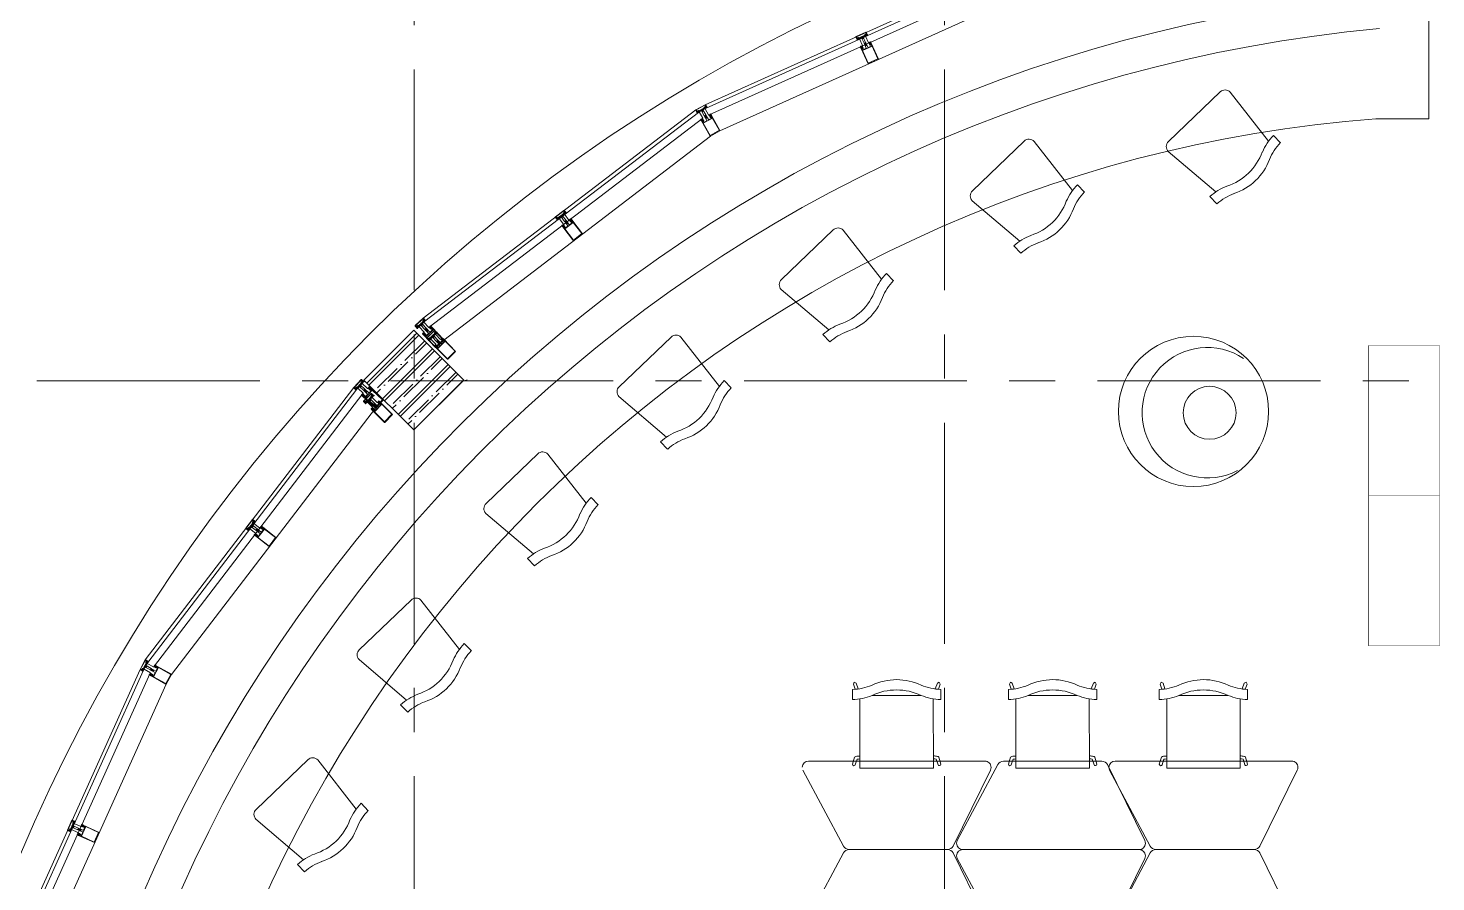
# Model space of a CAD drawing. Header units: millimetres. Extents: x -13407 to 95998, y -2611 to 109495.
# Drawn here: x -2613 to 5350, y 66560 to 71391 of the extents above; entities that cross this region are included whole.
import ezdxf

# ---------------------------------------------------------------- set-up
doc = ezdxf.new("R2010")
doc.units = ezdxf.units.MM
doc.linetypes.add('CENTER', pattern=[2, 1.25, -0.25, 0.25, -0.25])
for name, color, linetype, lineweight in [('АР_Колонны', 5, 'Continuous', 30), ('АР_Колонны Штрих', 250, 'Continuous', 5), ('АР_Навесной фасад', 5, 'Continuous', 5), ('АР_Оси', 193, 'Continuous', 9), ('АР_Перегородки витражные', 152, 'Continuous', 13), ('АР_Подоконники', 163, 'Continuous', 9), ('АР_Сущ Несущая стена', 202, 'Continuous', 30), ('ТХ_мебель передв', 250, 'Continuous', 13), ('ТХ_мебель_библ', 250, 'Continuous', 13), ('ТХ_ОСНОВНОЙ', 103, 'Continuous', 25)]:
    doc.layers.add(name, color=color, linetype=linetype, lineweight=lineweight)
pattern_1 = [(335.76716334, (-69115.3163, 318510.941), (0.651582564, 1.447617495), []), (65.76716334, (-69115.3163, 318510.941), (-1.447617495, 0.651582564), [])]

# ---------------------------------------------------------------- blocks, each defined once
blk = doc.blocks.new('A$Cb486bd23')
at = {"layer": 'АР_Колонны Штрих', "ltscale": 100}
h = blk.add_hatch(dxfattribs=at)
h.set_pattern_fill('ANSI35', color=253, scale=500)
h.set_pattern_definition([(45, (-955186.53, 45622.26), (-88.388348, 88.388348), []), (45, (-955098.14, 45622.26), (-88.388348, 88.388348), [156.25, -31.25, 0, -31.25])])
h.paths.add_polyline_path([(2181.3, 6027.6), (1898.5, 5744.7), (2181.3, 5461.9), (2464.2, 5744.7)])
blk = doc.blocks.new('A$C641599e0')
at = {"layer": 'АР_Колонны', "color": 253, "ltscale": 100}
blk.add_lwpolyline([(1898.5, 5744.7), (2181.3, 6027.6), (2464.2, 5744.7), (2181.3, 5461.9)], close=True, dxfattribs=at)
blk = doc.blocks.new('стойка витр.')
h = blk.add_hatch()
h.set_pattern_fill('ANSI37', color=253, scale=0.5, angle=-69.23284)
h.set_pattern_definition(pattern_1)
edge = h.paths.add_edge_path()
edge.add_line((-22.7, 14.1), (-23, 15))
edge.add_arc((-23.4, 14.9), 0.427, 20.76054, 72.29996)
edge.add_arc((-23.2, 15.7), 0.427, 110.76398, 252.28796, ccw=False)
edge.add_line((-23.3, 16.1), (-22.3, 16.5))
edge.add_arc((-22.2, 16.3), 0.183, 20.74896, 110.78537, ccw=False)
edge.add_line((-22.1, 16.4), (-22, 16.3))
edge.add_arc((-21.9, 16.3), 0.183, 200.76661, 335.77797)
edge.add_line((-21.7, 16.3), (-21.1, 17.8))
edge.add_arc((-21.7, 18), 0.637, 344.39284, 381.72488)
edge.add_line((-21.1, 18.2), (-22.6, 22.1))
edge.add_arc((-23.2, 21.9), 0.637, 19.80945, 57.14149)
edge.add_line((-22.8, 22.4), (-24.3, 23.1))
edge.add_arc((-24.4, 23), 0.183, 65.75635, 200.76772)
edge.add_line((-24.5, 22.9), (-24.5, 22.8))
edge.add_arc((-24.7, 22.7), 0.183, -69.25104, 20.78537, ccw=False)
edge.add_line((-24.6, 22.6), (-25.6, 22.2))
edge.add_arc((-25.8, 22.6), 0.427, 149.24636, 290.77035, ccw=False)
edge.add_arc((-26.5, 23), 0.427, 329.23437, 380.77379)
edge.add_line((-26.1, 23.2), (-26.5, 24.2))
edge.add_arc((-26.7, 24.1), 0.183, 20.74896, 110.78537)
edge.add_line((-26.7, 24.3), (-33.5, 21.7))
edge.add_arc((-33.4, 21.4), 0.306, 107.61202, 200.68829)
edge.add_line((-33.7, 21.3), (-33.4, 20.7))
edge.add_arc((-33.1, 20.8), 0.304, 200.74529, 225.81236)
edge.add_line((-33.3, 20.5), (-31.8, 18.9))
edge.add_arc((-32, 18.7), 0.305, -108.86284, 45.7814, ccw=False)
edge.add_arc((-28.7, 27.8), 9.95, 231.95433, 250.04117, ccw=False)
edge.add_arc((-35.1, 19.6), 0.4, 42.30929, 119.22504)
edge.add_arc((-34.9, 19.6), 0.602, 134.39501, 228.6478)
edge.add_arc((-28.5, 27.8), 11, 232.08735, 240.88894)
edge.add_arc((-36.9, 12.9), 6.09, 40.7589, 60.61437, ccw=False)
edge.add_arc((-32.5, 16.6), 0.305, -34.89588, 41.60272, ccw=False)
edge.add_line((-32.3, 16.5), (-32.8, 15.8))
edge.add_arc((-32.5, 15.6), 0.305, 145.11007, 256.42425)
edge.add_line((-32.6, 15.3), (-31.7, 15.1))
edge.add_arc((-31.8, 14.8), 0.305, -34.88993, 76.42425, ccw=False)
edge.add_line((-31.5, 14.6), (-32.1, 13.9))
edge.add_arc((-31.8, 13.7), 0.305, 145.11007, 256.42425)
edge.add_line((-31.9, 13.4), (-31, 13.2))
edge.add_arc((-31.1, 12.9), 0.305, -24.22466, 76.42043, ccw=False)
edge.add_line((-30.8, 12.8), (-31.6, 11.1))
edge.add_arc((-31.3, 11), 0.305, 155.77106, 290.74029)
edge.add_line((-31.2, 10.7), (-22.8, 13.9))
edge.add_arc((-22.9, 14.1), 0.183, 290.74896, 380.74896)
edge = h.paths.add_edge_path(flags=16)
edge.add_line((-23.1, 21), (-22.2, 18.6))
edge.add_arc((-22.7, 18.4), 0.541, -69.23284, 20.76716, ccw=False)
edge.add_line((-22.5, 17.9), (-23.4, 17.6))
edge.add_arc((-23.6, 18.1), 0.541, 200.76716, 290.76716, ccw=False)
edge.add_line((-24.1, 17.9), (-25, 20.3))
edge.add_arc((-24.5, 20.5), 0.541, 110.76716, 200.76716, ccw=False)
edge.add_line((-24.7, 21), (-23.8, 21.4))
edge.add_arc((-23.6, 20.8), 0.541, 20.76716, 110.76716, ccw=False)
edge = h.paths.add_edge_path(flags=16)
edge.add_line((-26.9, 20.3), (-25.5, 16.7))
edge.add_arc((-26, 16.5), 0.541, -69.23284, 20.76716, ccw=False)
edge.add_line((-25.8, 16), (-28.2, 15.1))
edge.add_arc((-28.4, 15.6), 0.541, 200.76716, 290.76716, ccw=False)
edge.add_line((-28.9, 15.4), (-30.3, 19))
edge.add_arc((-29.8, 19.2), 0.541, 110.76716, 200.76716, ccw=False)
edge.add_line((-30, 19.7), (-27.5, 20.6))
edge.add_arc((-27.4, 20.1), 0.541, 20.76716, 110.76716, ccw=False)
h = blk.add_hatch()
h.set_pattern_fill('ANSI37', color=253, scale=0.5, angle=-69.23284)
h.set_pattern_definition([(335.76716334, (-69115.9168, 318510.7132), (0.651582564, 1.447617495), []), (65.76716334, (-69115.9168, 318510.7132), (-1.447617495, 0.651582564), [])])
edge = h.paths.add_edge_path()
edge.add_arc((-61.4, -46.2), 0.549, 155.76571, 200.76716)
edge.add_line((-61.9, -46), (-61.2, -44.4))
edge.add_arc((-61, -44.5), 0.183, 20.76716, 155.76571)
edge.add_line((-60.9, -44.4), (-60.8, -44.6))
edge.add_arc((-60.6, -44.6), 0.183, 200.76716, 290.76716)
edge.add_line((-60.6, -44.7), (-59.4, -44.3))
edge.add_arc((-59.6, -43.9), 0.427, -69.23284, 72.29364)
edge.add_arc((-59.3, -43.1), 0.427, 200.76716, 252.29364)
edge.add_line((-59.7, -43.2), (-63, -34.5))
edge.add_arc((-62.7, -34.4), 0.305, 110.76716, 200.76716)
edge.add_line((-62.8, -34.1), (-60.6, -33.3))
edge.add_arc((-60.4, -33.6), 0.304, 76.40287, 110.76716)
edge.add_line((-60.4, -33.3), (-60.1, -33.6))
edge.add_arc((-108.2, -55.9), 53, 16.7114, 24.82293)
edge.add_line((-57.4, -40.6), (-57.9, -41.3))
edge.add_arc((-57.7, -41.5), 0.305, 145.11089, 256.42344)
edge.add_line((-57.7, -41.8), (-56.9, -42))
edge.add_arc((-57, -42.3), 0.305, -34.88911, 76.42344)
edge.add_line((-56.7, -42.5), (-57.2, -43.3))
edge.add_arc((-56.9, -43.5), 0.305, 145.11089, 256.42344)
edge.add_line((-57, -43.8), (-56.1, -44))
edge.add_arc((-56.2, -44.3), 0.305, -34.88911, 76.42344)
edge.add_line((-56, -44.4), (-56.5, -45.1))
edge.add_arc((-56.2, -45.3), 0.305, 145.11089, 256.42344)
edge.add_line((-56.3, -45.6), (-55.4, -45.8))
edge.add_arc((-55.5, -46.1), 0.305, -34.88911, 76.42344)
edge.add_line((-55.3, -46.3), (-55.8, -47))
edge.add_arc((-55.5, -47.2), 0.305, 145.11089, 256.42344)
edge.add_line((-55.6, -47.5), (-54.7, -47.8))
edge.add_arc((-54.8, -48.1), 0.305, -34.88911, 76.42344)
edge.add_line((-54.5, -48.3), (-55, -49))
edge.add_arc((-54.8, -49.1), 0.305, 145.11089, 256.42344)
edge.add_line((-54.8, -49.4), (-54, -49.6))
edge.add_arc((-54.1, -49.9), 0.305, -34.88911, 76.42344)
edge.add_line((-53.8, -50.1), (-54.3, -50.8))
edge.add_arc((-54.1, -51), 0.305, 145.11089, 256.42344)
edge.add_line((-54.1, -51.3), (-53.3, -51.5))
edge.add_arc((-53.4, -51.8), 0.305, -43.67509, 76.4279)
edge.add_line((-53.1, -52), (-53.8, -52.6))
edge.add_arc((-53.6, -52.8), 0.305, 136.32859, 262.74713)
edge.add_arc((-54.6, -61.1), 7.99, 59.58604, 82.74713)
edge.add_arc((-50.7, -54.4), 0.305, 253.29101, 419.58604)
edge.add_arc((-52.6, -60.5), 6.03, 73.29101, 110.76716)
edge.add_line((-54.7, -54.9), (-54.8, -54.9))
edge.add_arc((-55, -54.5), 0.427, 200.76716, 290.76716)
edge.add_line((-55.4, -54.7), (-56.7, -51.1))
edge.add_arc((-56.3, -51), 0.427, 149.23664, 200.76716)
edge.add_arc((-57, -50.5), 0.427, -30.76336, 40.0143)
edge.add_arc((-57, -50.5), 0.427, 40.00046, 110.76716)
edge.add_line((-57.2, -50.1), (-58.3, -50.6))
edge.add_arc((-58.3, -50.7), 0.183, 110.76716, 200.76716)
edge.add_line((-58.4, -50.8), (-58.4, -51))
edge.add_arc((-58.5, -51.1), 0.183, 245.76862, 380.76716)
edge.add_line((-58.6, -51.3), (-60.2, -50.6))
edge.add_arc((-60, -50.1), 0.549, 200.76716, 245.76862)
edge.add_line((-60.5, -50.3), (-61.9, -46.4))
edge = h.paths.add_edge_path(flags=16)
edge.add_arc((-59.4, -49), 0.541, 200.76716, 290.76716)
edge.add_line((-60.8, -46.8), (-59.9, -49.2))
edge.add_arc((-60.3, -46.6), 0.541, 110.76716, 200.76716)
edge.add_line((-59.3, -45.7), (-60.5, -46.1))
edge.add_arc((-59.1, -46.2), 0.541, 20.76716, 110.76716)
edge.add_line((-57.7, -48.4), (-58.6, -46))
edge.add_arc((-58.2, -48.6), 0.541, -69.23284, 20.76716)
edge.add_line((-59.2, -49.5), (-58, -49.1))
h = blk.add_hatch()
h.set_pattern_fill('ANSI37', color=253, scale=0.5, angle=-69.23284)
h.set_pattern_definition(pattern_1)
edge = h.paths.add_edge_path()
edge.add_line((-7.6, -25.6), (-7.3, -26.5))
edge.add_arc((-7.7, -26.7), 0.427, -30.76563, 20.77379, ccw=False)
edge.add_arc((-6.9, -27.1), 0.427, 149.24636, 290.77035)
edge.add_line((-6.8, -27.5), (-5.8, -27.1))
edge.add_arc((-5.8, -27), 0.183, 290.74896, 380.78537)
edge.add_line((-5.7, -26.9), (-5.7, -26.8))
edge.add_arc((-5.5, -26.7), 0.183, 65.75635, 200.76772, ccw=False)
edge.add_line((-5.5, -26.5), (-4, -27.3))
edge.add_arc((-4.3, -27.8), 0.637, 19.80945, 57.14149, ccw=False)
edge.add_line((-3.7, -27.6), (-2.3, -31.5))
edge.add_arc((-2.9, -31.7), 0.637, -15.60716, 21.72488, ccw=False)
edge.add_line((-2.2, -31.9), (-2.8, -33.4))
edge.add_arc((-3, -33.4), 0.183, 200.76661, 335.77797, ccw=False)
edge.add_line((-3.2, -33.4), (-3.2, -33.3))
edge.add_arc((-3.4, -33.4), 0.183, 20.74896, 110.78537)
edge.add_line((-3.5, -33.2), (-4.5, -33.6))
edge.add_arc((-4.3, -34), 0.427, 110.76398, 252.28796)
edge.add_arc((-4.6, -34.8), 0.427, 20.76054, 72.29996, ccw=False)
edge.add_line((-4.2, -34.6), (-3.8, -35.7))
edge.add_arc((-4, -35.7), 0.183, -69.25104, 20.78537, ccw=False)
edge.add_line((-3.9, -35.9), (-10.6, -38.5))
edge.add_arc((-10.8, -38.2), 0.306, 200.84604, 293.92231, ccw=False)
edge.add_line((-11, -38.3), (-11.3, -37.6))
edge.add_arc((-11, -37.5), 0.304, 175.72197, 200.78904, ccw=False)
edge.add_line((-11.3, -37.5), (-11.3, -35.2))
edge.add_arc((-11.6, -35.2), 0.305, 355.75293, 510.39717)
edge.add_arc((-3.1, -39.8), 9.95, 151.49316, 169.57999)
edge.add_arc((-13.3, -38), 0.4, 282.30929, 359.22504, ccw=False)
edge.add_arc((-13.2, -37.8), 0.602, 172.88652, 267.13932, ccw=False)
edge.add_arc((-2.9, -39.7), 11, 160.64539, 169.44698, ccw=False)
edge.add_arc((-19.1, -34.1), 6.09, 340.91996, 360.77542)
edge.add_arc((-13.3, -34), 0.305, 359.93161, 436.4302)
edge.add_line((-13.2, -33.7), (-14.1, -33.5))
edge.add_arc((-14, -33.2), 0.305, 145.11007, 256.42425, ccw=False)
edge.add_line((-14.3, -33), (-13.7, -32.3))
edge.add_arc((-14, -32.2), 0.305, 325.11007, 436.42425)
edge.add_line((-13.9, -31.9), (-14.8, -31.7))
edge.add_arc((-14.7, -31.4), 0.305, 145.11007, 256.42425, ccw=False)
edge.add_line((-15, -31.2), (-14.4, -30.5))
edge.add_arc((-14.7, -30.3), 0.305, 325.11389, 425.75899)
edge.add_line((-14.6, -30), (-16.3, -29.3))
edge.add_arc((-16.2, -29), 0.305, 110.79404, 245.76326, ccw=False)
edge.add_line((-16.3, -28.7), (-7.9, -25.5))
edge.add_arc((-7.8, -25.7), 0.183, 20.78537, 110.78537, ccw=False)
edge = h.paths.add_edge_path(flags=16)
edge.add_line((-3.3, -31.1), (-4.3, -28.7))
edge.add_arc((-4.8, -28.9), 0.541, 20.76716, 110.76716)
edge.add_line((-5, -28.3), (-5.9, -28.7))
edge.add_arc((-5.7, -29.2), 0.541, 110.76716, 200.76716)
edge.add_line((-6.2, -29.4), (-5.3, -31.8))
edge.add_arc((-4.8, -31.6), 0.541, 200.76716, 290.76716)
edge.add_line((-4.6, -32.1), (-3.7, -31.8))
edge.add_arc((-3.9, -31.3), 0.541, 290.76716, 380.76716)
edge = h.paths.add_edge_path(flags=16)
edge.add_line((-6.7, -33), (-8, -29.4))
edge.add_arc((-8.5, -29.6), 0.541, 20.76716, 110.76716)
edge.add_line((-8.7, -29.1), (-11.1, -30))
edge.add_arc((-10.9, -30.5), 0.541, 110.76716, 200.76716)
edge.add_line((-11.4, -30.7), (-10.1, -34.3))
edge.add_arc((-9.6, -34.1), 0.541, 200.76716, 290.76716)
edge.add_line((-9.4, -34.6), (-7, -33.7))
edge.add_arc((-7.2, -33.2), 0.541, 290.76716, 380.76716)
at = {"color": 253, "lineweight": 0, "ltscale": 100, "transparency": 33554687}
for points in [[(-68.6, -58.5), (-90.2, -1.6), (-90, -1.3), (-89, -0.9), (-88.6, -1), (-87.7, -3.3), (-87.4, -3.4), (-86.7, -3.2), (-86.4, -2.8), (-87.3, -0.5), (-87.2, -0.2), (-82, 1.7), (-80.5, 1.3), (-79.7, 1.5), (-77.3, 4.2), (-77.8, 4.8), (-90.5, 0), (-91.4, -2), (-69.8, -59.1), (-67.8, -59.9), (-55.1, -55.1), (-55.2, -54.3), (-58.7, -53.8), (-59.5, -54.2), (-60.2, -55.7), (-65.4, -57.6), (-65.7, -57.4), (-66.6, -55.1), (-67, -55), (-67.7, -55.3), (-67.9, -55.6), (-67, -57.9), (-67.2, -58.3), (-68.2, -58.7)], [(65.9, 59.3), (-26.6, 24.2), (-25.9, 22.2), (-25.3, 22), (-24.8, 22.1), (-25.2, 23.2), (-20.5, 24.9), (-19.2, 21.4), (-18.8, 21.3), (-19, 20.8), (-17.7, 17.4), (-22.4, 15.6), (-22.7, 16.5), (-23.2, 16.4), (-23.4, 15.7), (-22.8, 13.9), (-17.2, 16), (-16.2, 17), (-15.5, 19.8), (-15.4, 20.1), (-17, 24.3), (-17.4, 24.6), (-17.5, 25.4), (-13.7, 26.9), (-12.5, 26.3), (-4.3, 4.8), (-4.9, 3.6), (-32.7, -7), (-32.8, -7.4), (-32.4, -8.4), (-31.1, -9.1), (-30.3, -8.8), (-29.8, -9.1), (-28.6, -8.7), (-28.6, -8.2), (-28.2, -8.5), (-27, -8.1), (-26.9, -7.5), (-26.5, -7.9), (-25.3, -7.5), (-25.3, -6.9), (-24.8, -7.2), (-23.6, -6.8), (-23.6, -6.3), (-23.1, -6.6), (-21.9, -6.2), (-21.9, -5.6), (-21.5, -6), (-20.3, -5.6), (-20.2, -5), (-19.8, -5.3), (-18.6, -4.9), (-18.4, -4.3), (-18, -4.7), (-17.4, -4.4), (-15.1, -4.8), (-14.5, -6.4), (-15.8, -7.9), (-15.9, -8.7), (-16.3, -8.3), (-17.4, -8.8), (-17.6, -9.3), (-18, -9), (-19.1, -9.4), (-19.3, -10), (-19.7, -9.6), (-20.8, -10.1), (-20.9, -10.6), (-21.4, -10.3), (-22.5, -10.7), (-22.6, -11.2), (-23, -10.9), (-24.3, -11.3), (-24.3, -11.9), (-24.7, -11.5), (-25.8, -12), (-26, -12.5), (-26.4, -12.2), (-27.6, -12.6), (-27.6, -13.1), (-28.1, -12.8), (-29.3, -13.3), (-29.3, -13.8), (-29.9, -15.1), (-29.5, -16.2), (-29.1, -16.3), (-1.3, -5.8), (-0.1, -6.4), (8.1, -27.9), (7.6, -29.2), (3.8, -30.6), (3.2, -29.8), (3.4, -29.5), (1.7, -25.2), (1.6, -25.1), (-0.9, -23.4), (-2.3, -23.3), (-7.8, -25.4), (-7.2, -27.2), (-6.5, -27.6), (-6, -27.4), (-6.4, -26.4), (-1.7, -24.6), (-0.4, -28.2), (0, -28.3), (-0.2, -28.7), (1.1, -32.2), (-3.6, -33.9), (-3.9, -33), (-4.4, -33.2), (-4.6, -33.8), (-4, -35.7), (88.6, -0.5), (89.2, 0.7), (67.2, 58.7)], [(63.8, 56.3), (85.1, 0.2), (10.6, -28), (-10.6, 28)]]:
    blk.add_lwpolyline(points, close=True, dxfattribs=at)
for points in [[(-73.6, -6.3), (-74.2, -6), (-74.8, -6.2), (-74.4, -7.2), (-76.6, -8, -0.414362), (-77, -7.8), (-79.3, -1.5, -0.414326), (-78.7, -0.2), (-77.3, 0.4), (-76.9, -0.7), (-76.3, -0.4), (-76.1, 0.3), (-77.3, 3.5, 0.551224), (-77.8, 3.6), (-79.9, 1.3, -0.267349), (-80.9, 1.1), (-82.1, 1.4, 0.249629), (-82.6, 1.3), (-86.2, -1.9, 0.827043), (-85.6, -2.8), (-82.1, -1.5, -0.414326), (-80.8, -2.1), (-78.1, -9.1, 0.414326), (-76.8, -9.7), (-75.7, -9.2, -0.082799), (-71.8, -16.3), (-68.3, -25.6), (-67.9, -25.7), (-68.1, -26.1), (-64.6, -35.3, -0.082799), (-62.8, -43.1), (-63.9, -43.6, 0.414326), (-64.5, -44.9), (-61.9, -51.9, -0.414326), (-62.5, -53.2), (-66, -54.5, 0.827043), (-65.8, -55.6), (-61, -55.6, 0.249629), (-60.6, -55.4), (-59.9, -54.3, -0.267349), (-59, -53.9), (-55.9, -54.2, 0.551224), (-55.6, -53.7), (-56.8, -50.5), (-57.5, -50.1), (-58, -50.4), (-57.6, -51.4), (-59.1, -52, -0.414326), (-60.5, -51.4), (-62.8, -45.1, -0.414362), (-62.7, -44.7), (-60.5, -43.9), (-60.1, -44.8), (-59.6, -44.6), (-59.3, -43.9)], [(-74.1, 3.3, 0.57795), (-74.3, 3.8), (-75.2, 3.8, -0.615334), (-75.4, 4.3, 0.101403), (-73.8, 7.1, 0.887085), (-74.4, 7.4, -0.164997), (-77.4, 4.9), (-77.5, 4.9, 0.414304), (-77.7, 4.3), (-76.4, 0.8, 0.228696), (-76.1, 0.5, -0.319049), (-75.8, 0.1, -0.319002), (-76.1, -0.3), (-77.2, -0.7, -0.4144), (-77.5, -0.6), (-77.6, -0.4, 0.668339), (-77.9, -0.4), (-78.6, -1.9, 0.198883), (-78.6, -2.4), (-77.2, -6.2, 0.198883), (-76.9, -6.5), (-75.3, -7.3, 0.668339), (-75.1, -7), (-75.1, -6.8, -0.4144), (-75, -6.6), (-73.9, -6.1, -0.710202), (-73.4, -6.7, 0.228696), (-73.4, -7.1), (-70.1, -15.8, 0.414362), (-69.7, -16), (-67.4, -15.1, 0.151171), (-67.3, -15), (-67.3, -14.6, 0.035408), (-69.9, -7.6), (-70.8, -7.4, -0.527868), (-71, -6.9), (-70.5, -6.2, 0.527868), (-70.6, -5.7), (-71.5, -5.4, -0.527868), (-71.7, -4.9), (-71.2, -4.2, 0.527868), (-71.4, -3.7), (-72.3, -3.5, -0.527868), (-72.4, -3.1), (-71.9, -2.4, 0.527868), (-72.1, -1.9), (-73, -1.7, -0.527868), (-73.1, -1.2), (-72.7, -0.4, 0.527868), (-72.8, 0.1), (-73.7, 0.3, -0.527868), (-73.9, 0.8), (-73.4, 1.5, 0.527868), (-73.5, 1.9), (-74.4, 2.1, -0.527868), (-74.6, 2.6)], [(-22.7, 14.1), (-23, 15, 0.228752), (-23.3, 15.3, -0.710164), (-23.3, 16.1), (-22.3, 16.5, -0.4144), (-22.1, 16.4), (-22, 16.3, 0.66825), (-21.7, 16.3), (-21.1, 17.8, 0.164348), (-21.1, 18.2), (-22.6, 22.1, 0.164348), (-22.8, 22.4), (-24.3, 23.1, 0.66825), (-24.5, 22.9), (-24.5, 22.8, -0.4144), (-24.6, 22.6), (-25.6, 22.2, -0.710164), (-26.1, 22.8, 0.228752), (-26.1, 23.2), (-26.5, 24.2, 0.4144), (-26.7, 24.3), (-33.5, 21.7, 0.430028), (-33.7, 21.3), (-33.4, 20.7, 0.109814), (-33.3, 20.5), (-31.8, 18.9, -0.800036), (-32.1, 18.4, -0.079083), (-34.8, 19.9, 0.348803), (-35.3, 20, 0.436125), (-35.3, 19.1, 0.038423), (-33.9, 18.2, -0.086853), (-32.3, 16.9, -0.346763), (-32.3, 16.5), (-32.8, 15.8, 0.527877), (-32.6, 15.3), (-31.7, 15.1, -0.527877), (-31.5, 14.6), (-32.1, 13.9, 0.527877), (-31.9, 13.4), (-31, 13.2, -0.469739), (-30.8, 12.8), (-31.6, 11.1, 0.667984), (-31.2, 10.7), (-22.8, 13.9, 0.414214)], [(-32.4, -8.4), (-32.8, -7.4, 0.523933), (-33.2, -7.2), (-64.2, -18.9, 0.414326), (-64.5, -19.6), (-64.1, -20.9, 0.410627), (-63.4, -21.2), (-62.7, -21, 0.492552), (-62.6, -20.7), (-62.8, -20.2, -0.441111), (-62.6, -19.9), (-60.8, -19.3, -0.208057), (-59.9, -19.4, -0.000016), (-56.9, -20.8, -0.439819), (-56.4, -22.2, -0.000016), (-57.7, -25.2, -0.208057), (-58.3, -25.9), (-60.1, -26.6, -0.441111), (-60.4, -26.5), (-60.6, -26, 0.492552), (-60.9, -25.9), (-61.5, -26.1, 0.410627), (-61.8, -26.8), (-61.3, -28.1, 0.414326), (-60.6, -28.4), (-29.6, -16.6, 0.523933), (-29.5, -16.2), (-29.8, -15.2)], [(-53.3, -51.5, -0.57795), (-53.1, -52), (-53.8, -52.6, 0.615334), (-53.6, -53.1, -0.101403), (-50.6, -54.2, -0.887085), (-50.8, -54.7, 0.164997), (-54.7, -54.9), (-54.8, -54.9, -0.414304), (-55.4, -54.7), (-56.7, -51.1, -0.228696), (-56.7, -50.8, 0.319049), (-56.7, -50.3, 0.319002), (-57.2, -50.1), (-58.3, -50.6, 0.4144), (-58.4, -50.8), (-58.4, -51, -0.668339), (-58.6, -51.3), (-60.2, -50.6, -0.198883), (-60.5, -50.3), (-61.9, -46.4, -0.198883), (-61.9, -46), (-61.2, -44.4, -0.668339), (-60.9, -44.4), (-60.8, -44.6, 0.4144), (-60.6, -44.7), (-59.4, -44.3, 0.710202), (-59.4, -43.5, -0.228696), (-59.7, -43.2), (-63, -34.5, -0.414362), (-62.8, -34.1), (-60.6, -33.3, -0.151171), (-60.4, -33.3), (-60.1, -33.6, -0.035408), (-57.4, -40.6), (-57.9, -41.3, 0.527868), (-57.7, -41.8), (-56.9, -42, -0.527868), (-56.7, -42.5), (-57.2, -43.3, 0.527868), (-57, -43.8), (-56.1, -44, -0.527868), (-56, -44.4), (-56.5, -45.1, 0.527868), (-56.3, -45.6), (-55.4, -45.8, -0.527868), (-55.3, -46.3), (-55.8, -47, 0.527868), (-55.6, -47.5), (-54.7, -47.8, -0.527868), (-54.5, -48.3), (-55, -49, 0.527868), (-54.8, -49.4), (-54, -49.6, -0.527868), (-53.8, -50.1), (-54.3, -50.8, 0.527868), (-54.1, -51.3)], [(-7.6, -25.6), (-7.3, -26.5, -0.228752), (-7.3, -26.9, 0.710164), (-6.8, -27.5), (-5.8, -27.1, 0.4144), (-5.7, -26.9), (-5.7, -26.8, -0.66825), (-5.5, -26.5), (-4, -27.3, -0.164348), (-3.7, -27.6), (-2.3, -31.5, -0.164348), (-2.2, -31.9), (-2.8, -33.4, -0.66825), (-3.2, -33.4), (-3.2, -33.3, 0.4144), (-3.5, -33.2), (-4.5, -33.6, 0.710164), (-4.5, -34.4, -0.228752), (-4.2, -34.6), (-3.8, -35.7, -0.4144), (-3.9, -35.9), (-10.6, -38.5, -0.430028), (-11, -38.3), (-11.3, -37.6, -0.109814), (-11.3, -37.5), (-11.3, -35.2, 0.800036), (-11.8, -35.1, 0.079083), (-12.9, -38, -0.348803), (-13.2, -38.4, -0.436125), (-13.8, -37.7, -0.038423), (-13.3, -36.1, 0.086853), (-13, -34, 0.346763), (-13.2, -33.7), (-14.1, -33.5, -0.527877), (-14.3, -33), (-13.7, -32.3, 0.527877), (-13.9, -31.9), (-14.8, -31.7, -0.527877), (-15, -31.2), (-14.4, -30.5, 0.469739), (-14.6, -30), (-16.3, -29.3, -0.667984), (-16.3, -28.7), (-7.9, -25.5, -0.414214)]]:
    blk.add_lwpolyline(points, format="xyb", close=True, dxfattribs=at)
for points in [[(-72, 0.1), (-72.9, -0.3)], [(-69.8, -5.6), (-69.2, -5.9), (-30.9, 8.6), (-30.6, 9.2), (-31.2, 10.7)], [(-26.7, 24.3), (-26.7, 24.3)], [(-22.8, 13.9), (-22.8, 13.9)], [(-56.1, -42), (-55.8, -41.4), (-17.5, -26.8), (-16.8, -27.1), (-16.3, -28.6)]]:
    blk.add_lwpolyline(points, dxfattribs=at)
at = {"color": 253}
blk.add_lwpolyline([(-72.9, -0.3), (-54.8, -48), (-53.9, -47.7), (-72, 0.1)], close=True, dxfattribs=at)
for points in [[(-26.9, 20.3), (-25.5, 16.7, -0.414214), (-25.8, 16), (-28.2, 15.1, -0.414214), (-28.9, 15.4), (-30.3, 19, -0.414214), (-30, 19.7), (-27.5, 20.6, -0.414214)], [(-23.1, 21), (-22.2, 18.6, -0.414214), (-22.5, 17.9), (-23.4, 17.6, -0.414214), (-24.1, 17.9), (-25, 20.3, -0.414214), (-24.7, 21), (-23.8, 21.4, -0.414214)], [(-75.3, -1.9), (-74.4, -4.3, -0.414214), (-74.7, -5), (-75.9, -5.4, -0.414214), (-76.6, -5.1), (-77.5, -2.7, -0.414214), (-77.2, -2), (-76, -1.6, -0.414214)], [(-57.7, -48.4), (-58.6, -46, 0.414214), (-59.3, -45.7), (-60.5, -46.1, 0.414214), (-60.8, -46.8), (-59.9, -49.2, 0.414214), (-59.2, -49.5), (-58, -49.1, 0.414214)], [(-6.7, -33), (-8, -29.4, 0.414214), (-8.7, -29.1), (-11.1, -30, 0.414214), (-11.4, -30.7), (-10.1, -34.3, 0.414214), (-9.4, -34.6), (-7, -33.7, 0.414214)], [(-3.3, -31.1), (-4.3, -28.7, 0.414214), (-5, -28.3), (-5.9, -28.7, 0.414214), (-6.2, -29.4), (-5.3, -31.8, 0.414214), (-4.6, -32.1), (-3.7, -31.8, 0.414214)]]:
    blk.add_lwpolyline(points, format="xyb", close=True, dxfattribs=at)
at = {"color": 253, "lineweight": 0, "ltscale": 100, "transparency": 33554687}
blk.add_arc((-33.4, 21.4), 0.305, 110.75619, 200.77789, dxfattribs=at)
blk = doc.blocks.new('A$Ca602dfc3')
at = {"layer": 'АР_Навесной фасад', "color": 253, "ltscale": 100}
for p, q in [((1718, -116), (552, -1668.4)), ((1735.3, -125.1), (566, -1682.9)), ((1768.8, -150.2), (598.8, -1707.9)), ((1842.4, -231.5), (701.1, -1749.5)), ((-260.4, -3502.4), (522.6, -1722)), ((-243.4, -3512), (542.1, -1727)), ((-204.2, -3526.7), (580.1, -1743)), ((-95.9, -3544.7), (671.3, -1803.9)), ((-635, -5471.5), (-275.8, -3561.5)), ((-256.3, -3561.5), (-616.3, -5477)), ((-214.9, -3567.9), (-574.8, -5482.5)), ((-111.5, -3604.6), (-465.2, -5476.1))]:
    blk.add_line(p, q, dxfattribs=at)
at = {"layer": 'АР_Перегородки витражные', "color": 253, "xscale": -1}
for p, rotation in [((1802.1, -152), 158.0578973746889), ((1201.2, -945.4), 163.6115593509506), ((612.9, -1736.5), 172.094651146425), ((210.9, -2641.5), 176.7667326082509)]:
    blk.add_blockref('стойка витр.', p, dxfattribs=dict(at, rotation=rotation))
at = {"layer": 'АР_Перегородки витражные', "color": 253}
for p, rotation in [((-184.7, -3553.7), 324.6577666672254), ((-371.4, -4527.8), 327.9724738192307), ((-549.8, -5504.7), 337.496536021997)]:
    blk.add_blockref('стойка витр.', p, dxfattribs=dict(at, rotation=rotation))
blk = doc.blocks.new('Стул штабелируемый')
at = {"color": 253}
for p, q in [((138371.9, 14480.2), (138336.4, 14831.4)), ((138782, 14871), (138375.9, 14871)), ((138786, 14480.2), (138821.6, 14831.4)), ((138329.2, 14484.6), (138329.2, 14426.8)), ((138828.5, 14426.6), (138828.5, 14484.1))]:
    blk.add_line(p, q, dxfattribs=at)
for centre, radius, start, end in [((138375.9, 14831.4), 39.6, 90, 180), ((138782, 14831.4), 39.6, 360, 90), ((138316.4, 14126.7), 301.4, 65.86161, 87.6205), ((138318, 14169.3), 315.5, 67.30393, 87.96026), ((138584.8, 14768.1), 340, 244.72816, 269.01072), ((138578.7, 14750), 321.8, 270.04572, 295.63871), ((138837.5, 14122.8), 303.4, 91.7141, 113.24695), ((138839.7, 14168.8), 315.5, 92.03974, 112.69607), ((138579.3, 14693), 323, 244.40812, 269.95494), ((138578.8, 14691.9), 321.8, 270.04572, 295.63871)]:
    blk.add_arc(centre, radius, start, end, dxfattribs=at)
blk = doc.blocks.new('У018.2 У019')
at = {"layer": 'ТХ_мебель_библ', "color": 253, "lineweight": 0}
for p, q in [((59841.7, 122397.9), (60071.7, 121967.8)), ((60691, 121967.9), (60902.7, 122397.8)), ((61577.1, 122397.9), (61807.1, 121967.8)), ((62426.4, 121967.9), (62638.1, 122397.8)), ((59841.9, 121499.1), (60071.7, 121929.2)), ((60103, 121948.5), (60659.7, 121948.6)), ((60103, 121948.5), (60659.7, 121948.6)), ((60691, 121929.4), (60902.9, 121499.5)), ((61577.3, 121499.1), (61807.1, 121929.2)), ((61838.4, 121948.5), (62395.1, 121948.6)), ((61838.4, 121948.5), (62395.1, 121948.6)), ((62426.4, 121929.4), (62638.3, 121499.5))]:
    blk.add_line(p, q, dxfattribs=at)
for points in [[(60232.8, 122820.3, -0.086901), (60122, 122796.6), (60122, 122854.3, 0.094716), (60232.8, 122878.7, -0.110626), (60372.1, 122909.7, -0.110626), (60511.3, 122878.8, 0.093252), (60622, 122854.6), (60622, 122796.9, -0.086864), (60511.3, 122820.5)], [(61115.3, 122820.3, -0.086901), (61004.6, 122796.6), (61004.6, 122854.3, 0.094716), (61115.3, 122878.7, -0.110626), (61254.6, 122909.7, -0.110626), (61393.9, 122878.8, 0.093252), (61504.6, 122854.6), (61504.6, 122796.9, -0.086864), (61393.8, 122820.5)], [(61968.2, 122820.3, -0.086901), (61857.4, 122796.6), (61857.4, 122854.3, 0.094716), (61968.2, 122878.7, -0.110626), (62107.5, 122909.7, -0.110626), (62246.8, 122878.8, 0.093252), (62357.4, 122854.6), (62357.4, 122796.9, -0.086864), (62246.7, 122820.5)], [(60138, 122427.1), (60148, 122459.8, -0.033396), (60164.8, 122461)], [(61776, 121898.1), (61564.3, 121467.8, -0.284813), (61533, 121448.5), (60976.2, 121448.5, -0.282129), (60946.5, 121465.1), (60715, 121897.8, -0.120714), (60711.2, 121913.6, -0.4125), (60746.2, 121948.5, -0.4125), (60711.2, 121983.5, -0.118028), (60715, 121999.2), (60945, 122429.2, -0.282129), (60976.2, 122448.5), (61533, 122448.5, -0.284813), (61564.3, 122429.2), (61776, 121998.9)], [(61020.6, 122427.1), (61030.6, 122459.8, -0.033396), (61047.3, 122461)], [(61873.4, 122427.1), (61883.4, 122459.8, -0.033396), (61900.2, 122461)], [(61779.8, 121913.5, 0.4125), (61744.8, 121948.5, 0.4125), (61779.8, 121983.4)], [(60138, 121470), (60148, 121437.3, 0.033396), (60164.8, 121436.1)], [(61020.4, 121469.9), (61030.4, 121437.2, 0.033396), (61047.1, 121436)], [(61873.4, 121470), (61883.4, 121437.3, 0.033396), (61900.2, 121436.1)], [(60232.8, 121076.8, 0.086901), (60122, 121100.5), (60122, 121042.8, -0.094716), (60232.8, 121018.4, 0.110626), (60372.1, 120987.4, 0.110626), (60511.3, 121018.3, -0.093252), (60622, 121042.5), (60622, 121100.2, 0.086864), (60511.3, 121076.6)], [(61115.2, 121076.7, 0.086901), (61004.4, 121100.4), (61004.4, 121042.7, -0.094716), (61115.2, 121018.3, 0.110626), (61254.4, 120987.3, 0.110626), (61393.7, 121018.2, -0.093252), (61504.4, 121042.4), (61504.4, 121100.1, 0.086864), (61393.7, 121076.5)], [(61968.2, 121076.8, 0.086901), (61857.4, 121100.5), (61857.4, 121042.8, -0.094716), (61968.2, 121018.4, 0.110626), (62107.5, 120987.4, 0.110626), (62246.8, 121018.3, -0.093252), (62357.4, 121042.5), (62357.4, 121100.2, 0.086864), (62246.7, 121076.6)]]:
    blk.add_lwpolyline(points, format="xyb", dxfattribs=at)
for points in [[(60137.5, 122855.2), (60127.8, 122884.4), (60132.8, 122895.2)], [(60132.8, 122895.1), (60143.8, 122890.1)], [(60143.8, 122890.2), (60154.8, 122857)], [(60590.5, 122857.1), (60602.8, 122890.4)], [(60602.8, 122890.5), (60613.5, 122895.5)], [(60618.8, 122884.8), (60608, 122855.3)], [(60613.5, 122895.4), (60618.8, 122884.9)], [(61020.1, 122855.2), (61010.3, 122884.4), (61015.3, 122895.2)], [(61015.3, 122895.1), (61026.3, 122890.1)], [(61026.3, 122890.2), (61037.3, 122857)], [(61473.1, 122857.1), (61485.3, 122890.4)], [(61485.3, 122890.5), (61496.1, 122895.5)], [(61501.3, 122884.8), (61490.6, 122855.3)], [(61496.1, 122895.4), (61501.3, 122884.9)], [(61872.9, 122855.2), (61863.2, 122884.4), (61868.2, 122895.2)], [(61868.2, 122895.1), (61879.2, 122890.1)], [(61879.2, 122890.2), (61890.2, 122857)], [(62325.9, 122857.1), (62338.2, 122890.4)], [(62338.2, 122890.5), (62348.9, 122895.5)], [(62354.2, 122884.8), (62343.4, 122855.3)], [(62348.9, 122895.4), (62354.2, 122884.9)], [(60122, 122847), (60122, 122847.3)], [(60164.8, 122409.3), (60164.5, 122801.3)], [(60579.5, 122801.2), (60579.8, 122409.5)], [(61004.6, 122847), (61004.6, 122847.3)], [(61047.3, 122409.3), (61047.1, 122801.3)], [(61462.1, 122801.2), (61462.3, 122409.5)], [(61857.4, 122847), (61857.4, 122847.3)], [(61900.2, 122409.3), (61899.9, 122801.3)], [(62314.9, 122801.2), (62315.2, 122409.5)], [(60134.3, 122470.9), (60140.5, 122475.4)], [(61016.8, 122470.9), (61023.1, 122475.4)], [(61869.7, 122470.9), (61875.9, 122475.4)], [(60122.3, 122431.2), (60134.3, 122470.9)], [(60579.8, 122409.5), (60164.8, 122409.3)], [(60606.3, 122427.4), (60596.3, 122460.2)], [(60622.3, 122431.5), (60610.3, 122471.3)], [(61004.8, 122431.2), (61016.8, 122470.9)], [(61462.3, 122409.5), (61047.3, 122409.3)], [(61488.8, 122427.4), (61478.8, 122460.2)], [(61504.8, 122431.5), (61492.8, 122471.3)], [(61857.7, 122431.2), (61869.7, 122470.9)], [(62315.2, 122409.5), (61900.2, 122409.3)], [(62341.7, 122427.4), (62331.7, 122460.2)], [(62357.7, 122431.5), (62345.7, 122471.3)], [(60122.3, 121465.9), (60134.3, 121426.2)], [(60164.8, 121487.8), (60164.5, 121095.8)], [(60579.8, 121487.6), (60164.8, 121487.8)], [(60579.5, 121095.9), (60579.8, 121487.6)], [(60606.3, 121469.7), (60596.3, 121436.9)], [(60622.3, 121465.6), (60610.3, 121425.8)], [(61004.6, 121465.8), (61016.6, 121426.1)], [(61047.1, 121487.8), (61046.9, 121095.7)], [(61462.1, 121487.5), (61047.1, 121487.7)], [(61461.9, 121095.8), (61462.1, 121487.6)], [(61488.6, 121469.6), (61478.6, 121436.9)], [(61504.6, 121465.5), (61492.6, 121425.8)], [(61857.7, 121465.9), (61869.7, 121426.2)], [(61900.2, 121487.8), (61899.9, 121095.8)], [(62315.2, 121487.6), (61900.2, 121487.8)], [(62314.9, 121095.9), (62315.2, 121487.6)], [(62341.7, 121469.7), (62331.7, 121436.9)], [(62357.7, 121465.6), (62345.7, 121425.8)], [(60134.3, 121426.2), (60140.5, 121421.7)], [(61016.6, 121426.1), (61022.9, 121421.6)], [(61869.7, 121426.2), (61875.9, 121421.7)], [(60122, 121050.1), (60122, 121049.8)], [(60137.5, 121041.9), (60127.8, 121012.7), (60132.8, 121001.9)], [(60618.8, 121012.3), (60608, 121041.8)], [(61004.4, 121050), (61004.4, 121049.7)], [(61019.9, 121041.8), (61010.1, 121012.6), (61015.1, 121001.8)], [(61857.4, 121050.1), (61857.4, 121049.8)], [(61872.9, 121041.9), (61863.2, 121012.7), (61868.2, 121001.9)], [(62354.2, 121012.3), (62343.4, 121041.8)], [(60132.8, 121002), (60143.8, 121007)], [(60143.8, 121006.9), (60154.8, 121040.1)], [(60590.5, 121040), (60602.8, 121006.7)], [(60602.8, 121006.6), (60613.5, 121001.6)], [(60613.5, 121001.7), (60618.8, 121012.2)], [(61015.1, 121001.9), (61026.1, 121006.9)], [(61026.1, 121006.8), (61037.1, 121040)], [(61472.9, 121039.9), (61485.1, 121006.6)], [(61485.1, 121006.5), (61495.9, 121001.5)], [(61501.1, 121012.2), (61490.4, 121041.7)], [(61495.9, 121001.6), (61501.1, 121012.1)], [(61868.2, 121002), (61879.2, 121007)], [(61879.2, 121006.9), (61890.2, 121040.1)], [(62325.9, 121040), (62338.2, 121006.7)], [(62338.2, 121006.6), (62348.9, 121001.6)], [(62348.9, 121001.7), (62354.2, 121012.2)]]:
    blk.add_lwpolyline(points, dxfattribs=at)
for points in [[(60232.8, 122820.4), (60511.3, 122820.7, 0.110437), (60371.8, 122851.6, 0.11034)], [(61115.3, 122820.4), (61393.8, 122820.7, 0.110437), (61254.3, 122851.6, 0.11034)], [(61968.2, 122820.4), (62246.7, 122820.7, 0.110437), (62107.2, 122851.6, 0.11034)], [(60232.8, 121076.7), (60511.3, 121076.4, -0.110437), (60371.8, 121045.5, -0.11034)], [(61115.1, 121076.6), (61393.6, 121076.3, -0.110437), (61254.1, 121045.4, -0.11034)], [(61968.2, 121076.7), (62246.7, 121076.4, -0.110437), (62107.2, 121045.5, -0.11034)]]:
    blk.add_lwpolyline(points, format="xyb", close=True, dxfattribs=at)
for points in [[(60871.2, 122448.5), (59873, 122448.5)], [(62606.6, 122448.5), (61608.4, 122448.5)], [(61744.8, 121948.5), (60746.2, 121948.5)], [(60871.4, 121448.8), (59873.2, 121448.4)], [(62606.8, 121448.8), (61608.6, 121448.4)]]:
    blk.add_lwpolyline(points, close=True, dxfattribs=at)
for centre, radius, start, end in [((60164.8, 122347.1), 130.6, 89.9901, 100.68692), ((60579.7, 122347.3), 130.6, 79.38825, 90.08507), ((61047.3, 122347.1), 130.6, 89.9901, 100.68692), ((61462.2, 122347.3), 130.6, 79.38825, 90.08507), ((61900.2, 122347.1), 130.6, 89.9901, 100.68692), ((62315.1, 122347.3), 130.6, 79.38825, 90.08507), ((59873.1, 122413.5), 35.1, 90.16771, 179.83229), ((60871.3, 122413.6), 34.9, 359.9054, 90.0946), ((60868.1, 122413.7), 38.1, 335.24019, 359.7022), ((61608.5, 122413.5), 35.1, 90.16771, 179.83229), ((61607.4, 122413.4), 34, 179.62631, 207.15869), ((62606.7, 122413.6), 34.9, 359.9054, 90.0946), ((62603.6, 122413.7), 38.1, 335.24019, 359.7022), ((60102.9, 121983.3), 34.8, 206.5716, 270.16226), ((60102.9, 121913.7), 34.8, 89.85833, 153.44898), ((60659.7, 121983.7), 35.1, 270.12251, 333.14363), ((60659.7, 121913.5), 35.1, 26.87696, 89.89807), ((61838.3, 121983.3), 34.8, 206.5716, 270.16226), ((61838.3, 121913.7), 34.8, 89.85833, 153.44898), ((62395.1, 121983.7), 35.1, 270.12251, 333.14363), ((62395.1, 121913.5), 35.1, 26.87696, 89.89807), ((59873.2, 121483.4), 35.1, 180.18829, 269.85288), ((60871.5, 121483.7), 34.9, 269.92598, 0.11519), ((60868.3, 121483.6), 38.1, 0.31838, 24.7804), ((61607.6, 121483.5), 34, 152.86189, 180.39427), ((61608.7, 121483.4), 35.1, 180.18829, 269.85288), ((62606.9, 121483.7), 34.9, 269.92598, 0.11519), ((62603.7, 121483.6), 38.1, 0.31838, 24.7804), ((60164.8, 121550), 130.6, 259.31308, 270.0099), ((60579.7, 121549.8), 130.6, 269.91493, 280.61175), ((61047.1, 121549.9), 130.6, 259.31308, 270.0099), ((61462.1, 121549.7), 130.6, 269.91493, 280.61175), ((61900.2, 121550), 130.6, 259.31308, 270.0099), ((62315.1, 121549.8), 130.6, 269.91493, 280.61175)]:
    blk.add_arc(centre, radius, start, end, dxfattribs=at)
for points in [[(60610.2, 122471.1), (60608.7, 122473.4), (60606.4, 122475.1), (60603.9, 122475.6)], [(61492.7, 122471.1), (61491.2, 122473.4), (61489, 122475.1), (61486.5, 122475.6)], [(62345.6, 122471.1), (62344.1, 122473.4), (62341.9, 122475.1), (62339.4, 122475.6)], [(60122.2, 122431.1), (60122.2, 122426.6), (60126.2, 122422.9), (60130.7, 122422.9)], [(60130.7, 122422.9), (60133.7, 122422.9), (60136.7, 122424.4), (60138.2, 122427.1)], [(60596.5, 122460.1), (60591, 122460.9), (60585.3, 122461.1), (60579.8, 122461.4)], [(60606.4, 122427.4), (60607.9, 122424.9), (60610.7, 122423.2), (60613.7, 122423.2)], [(60613.7, 122423.2), (60618.4, 122423.2), (60622.2, 122426.9), (60622.2, 122431.4)], [(61004.7, 122431.1), (61004.7, 122426.6), (61008.7, 122422.9), (61013.2, 122422.9)], [(61013.2, 122422.9), (61016.2, 122422.9), (61019.2, 122424.4), (61020.7, 122427.1)], [(61479, 122460.1), (61473.5, 122460.9), (61467.8, 122461.1), (61462.3, 122461.4)], [(61489, 122427.4), (61490.5, 122424.9), (61493.2, 122423.2), (61496.2, 122423.2)], [(61496.2, 122423.2), (61501, 122423.2), (61504.7, 122426.9), (61504.7, 122431.4)], [(61857.6, 122431.1), (61857.6, 122426.6), (61861.6, 122422.9), (61866.1, 122422.9)], [(61866.1, 122422.9), (61869.1, 122422.9), (61872.1, 122424.4), (61873.6, 122427.1)], [(62331.9, 122460.1), (62326.4, 122460.9), (62320.7, 122461.1), (62315.2, 122461.4)], [(62341.8, 122427.4), (62343.3, 122424.9), (62346.1, 122423.2), (62349.1, 122423.2)], [(62349.1, 122423.2), (62353.8, 122423.2), (62357.6, 122426.9), (62357.6, 122431.4)], [(61776, 121999.2), (61778.3, 121994.4), (61779.8, 121988.9), (61779.8, 121983.4)], [(61779.8, 121913.5), (61779.8, 121908), (61778.3, 121902.7), (61776, 121897.7)], [(60122.2, 121466), (60122.2, 121470.5), (60126.2, 121474.2), (60130.7, 121474.2)], [(60130.7, 121474.2), (60133.7, 121474.2), (60136.7, 121472.7), (60138.2, 121470)], [(60606.4, 121469.7), (60607.9, 121472.2), (60610.7, 121473.9), (60613.7, 121473.9)], [(60613.7, 121473.9), (60618.4, 121473.9), (60622.2, 121470.2), (60622.2, 121465.7)], [(61004.5, 121465.9), (61004.5, 121470.4), (61008.5, 121474.1), (61013, 121474.1)], [(61013, 121474.1), (61016, 121474.1), (61019, 121472.6), (61020.5, 121469.9)], [(61488.8, 121469.6), (61490.3, 121472.1), (61493, 121473.8), (61496, 121473.8)], [(61496, 121473.8), (61500.8, 121473.8), (61504.5, 121470.1), (61504.5, 121465.6)], [(61857.6, 121466), (61857.6, 121470.5), (61861.6, 121474.2), (61866.1, 121474.2)], [(61866.1, 121474.2), (61869.1, 121474.2), (61872.1, 121472.7), (61873.6, 121470)], [(62341.8, 121469.7), (62343.3, 121472.2), (62346.1, 121473.9), (62349.1, 121473.9)], [(62349.1, 121473.9), (62353.8, 121473.9), (62357.6, 121470.2), (62357.6, 121465.7)], [(60596.5, 121437), (60591, 121436.2), (60585.3, 121436), (60579.8, 121435.7)], [(60610.2, 121426), (60608.7, 121423.7), (60606.4, 121422), (60603.9, 121421.5)], [(61478.9, 121436.9), (61473.4, 121436.1), (61467.6, 121435.9), (61462.1, 121435.6)], [(61492.5, 121425.9), (61491, 121423.6), (61488.8, 121421.9), (61486.3, 121421.4)], [(62331.9, 121437), (62326.4, 121436.2), (62320.7, 121436), (62315.2, 121435.7)], [(62345.6, 121426), (62344.1, 121423.7), (62341.9, 121422), (62339.4, 121421.5)]]:
    blk.add_open_spline(points, degree=3, dxfattribs=at)
blk = doc.blocks.new('У112')
at = {"layer": 'ТХ_мебель_библ', "color": 253, "lineweight": 0, "ltscale": 100, "transparency": 33554687, "const_width": 2}
blk.add_lwpolyline([(262557.9, -187928.7), (262557.9, -188328.7), (261707.9, -188328.7), (261707.9, -187928.7)], close=True, dxfattribs=at)
blk = doc.blocks.new('пуф мешок д850')
at = {"color": 253}
for centre, radius in [((-5916.6, 23036.1), 425), ((-6008, 23029.4), 149.7)]:
    blk.add_circle(centre, radius, dxfattribs=at)
blk.add_arc((-5995.2, 23029.9), 369.3, 241.95581, 123.21955, dxfattribs=at)

msp = doc.modelspace()

# ---------------------------------------------------------------- hatches: boundary and pattern name
at = {"layer": 'АР_Колонны Штрих', "ltscale": 100}
h = msp.add_hatch(dxfattribs=at)
h.set_pattern_fill('ANSI35', color=253, scale=500)
h.set_pattern_definition([(45, (-957799.89, 109277.26), (-88.388348, 88.388348), []), (45, (-957711.5, 109277.26), (-88.388348, 88.388348), [156.25, -31.25, 0, -31.25])])
h.paths.add_polyline_path([(-432, 69682.6), (-714.9, 69399.7), (-432, 69116.9), (-149.2, 69399.7)])

# ---------------------------------------------------------------- linework, layer by layer
at = {"layer": 'АР_Колонны', "color": 253, "ltscale": 100}
msp.add_lwpolyline([(-714.9, 69399.7), (-432, 69682.6), (-149.2, 69399.7), (-432, 69116.9)], close=True, dxfattribs=at)
at = {"layer": 'АР_Оси', "color": 253, "linetype": 'CENTER', "ltscale": 1000}
for p, q in [((-430.1, 79157.5), (-430.1, 23425.1)), ((2569.9, 79157.5), (2569.9, 23425.1)), ((-12563.8, 69395), (70614.6, 69395)), ((-12553.5, 69395.3), (70624.9, 69395.3))]:
    msp.add_line(p, q, dxfattribs=at)
at = {"layer": 'АР_Перегородки витражные', "color": 253, "ltscale": 100}
msp.add_line((-130.3, 69400.2), (-147.3, 69395.8), dxfattribs=at)
at = {"layer": 'АР_Подоконники', "color": 253, "ltscale": 100}
msp.add_arc((5787.8, 63187.7), 8235.7, 95.26614, 175.12348, dxfattribs=at)
at = {"layer": 'АР_Сущ Несущая стена', "color": 253, "lineweight": 18, "ltscale": 100}
for centre, radius, start, end in [((5787, 63189.4), 9148.9, 94.87234, 175.19782), ((5787.8, 63187.7), 8425.7, 94.87652, 174.79678)]:
    msp.add_arc(centre, radius, start, end, dxfattribs=at)
at = {"layer": 'ТХ_мебель передв', "color": 253, "ltscale": 100}
for p in [(5309.9, 71578.3), (5010.4, 70877.2)]:
    msp.add_line(p, (5309.9, 70877.2), dxfattribs=at)
msp.add_arc((5572.5, 63392.6), 7506.3, 94.29434, 175.70352, dxfattribs=at)

# ---------------------------------------------------------------- block references
at = {"color": 253, "ltscale": 100, "xscale": -1, "rotation": 90.47171515599885}
msp.add_blockref('A$Ca602dfc3', (-509.4, 71466.2), dxfattribs=at)
at = {"color": 253, "ltscale": 150}
for name in ['A$Cb486bd23', 'A$C641599e0']:
    msp.add_blockref(name, (-2613.4, 63655), dxfattribs=at)
at = {"color": 253, "ltscale": 100, "rotation": 359.5025506726814}
msp.add_blockref('A$Ca602dfc3', (-2488, 69488.5), dxfattribs=at)
at = {"layer": 'АР_Перегородки витражные', "color": 253, "rotation": 293.9612412463862}
msp.add_blockref('стойка витр.', (-276, 69598), dxfattribs=at)
at = {"layer": 'АР_Перегородки витражные', "color": 253, "xscale": -1, "rotation": 156.0387587536136}
msp.add_blockref('стойка витр.', (-633.1, 69241), dxfattribs=at)
at = {"layer": 'ТХ_мебель передв', "color": 253, "xscale": -1, "rotation": 359.4309038424467}
msp.add_blockref('пуф мешок д850', (-2166.3, 46245.7), dxfattribs=at)
at = {"layer": 'ТХ_мебель_библ', "color": 253, "xscale": -1, "rotation": 43.79567379570013}
for p in [(114303.8, 156064.6), (113194.8, 155785.8), (112114.3, 155283.6), (111196.8, 154677.3), (110443.5, 154016.3), (109726.2, 153188.9), (109142.6, 152285.2)]:
    msp.add_blockref('Стул штабелируемый', p, dxfattribs=at)
at = {"layer": 'ТХ_мебель_библ', "color": 253}
msp.add_blockref('У018.2 У019', (-58072.5, -55205.7), dxfattribs=at)
at = {"layer": 'ТХ_ОСНОВНОЙ', "color": 253, "rotation": 270}
for p in [(193298.6, 331302.9), (193298.6, 330452.9)]:
    msp.add_blockref('У112', p, dxfattribs=at)

doc.saveas('drawing.dxf')
